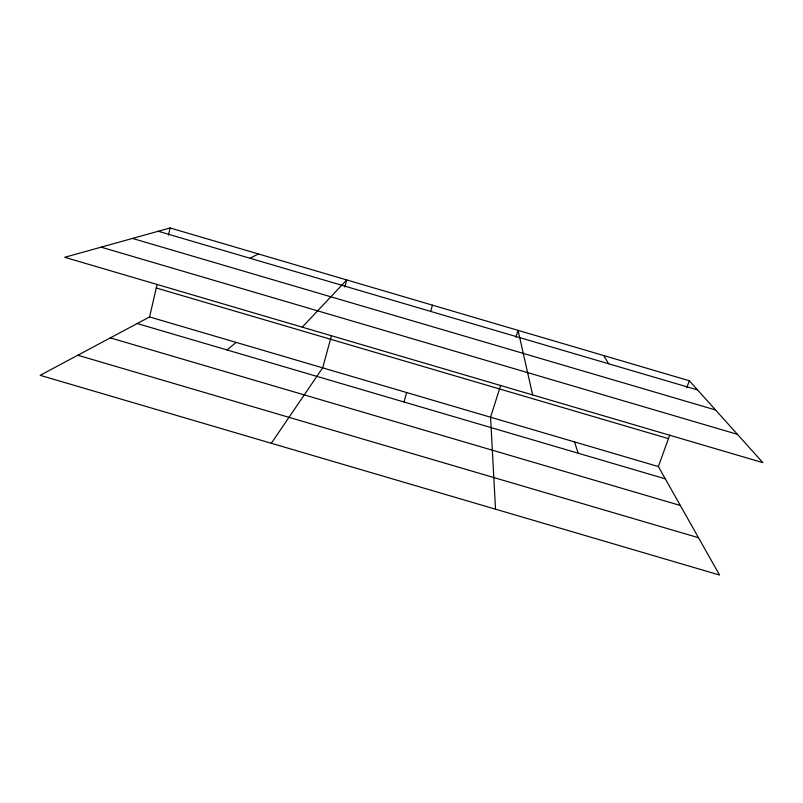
<?xml version="1.0" encoding="UTF-8"?>
<svg xmlns="http://www.w3.org/2000/svg" width="803" height="803" viewBox="0 0 803 803"><rect width="100%" height="100%" fill="white"/><g stroke="black" fill="none" stroke-linecap="round" stroke-linejoin="round"><path stroke-width="1.2" d="M149.579 316.944L658.38 466.573L719.558 575.038L40.15 375.322L149.579 316.944L157.097 284.342M168.459 235.108L170.106 227.962L689.315 380.742L762.85 462.638L64.722 257.291L170.106 227.962M430.739 311.434L432.415 305.15M331.478 335.644L322.665 367.844L271.314 443.276M344.798 286.992L346.735 279.936L302.259 327.152M403.999 402.002L406.629 392.537M500.64 385.4L490.563 417.219L495.521 509.182M515.867 337.32L518.076 330.354L532.64 394.925M658.38 466.573L669.712 435.126M686.836 387.628L689.315 380.742M227.048 349.957L236.132 342.399M250.014 258.255L258.425 253.949M158.261 231.254L697.586 389.947M132.485 238.431L715.573 409.982M101.148 247.153L737.445 434.343M156.264 287.976L668.447 438.629M137.203 323.539L665.296 478.839M110.342 337.872L680.322 505.478M77.801 355.237L698.52 537.729M603.705 355.548L608.664 363.779M574.476 441.901L578.22 453.233"/></g></svg>
